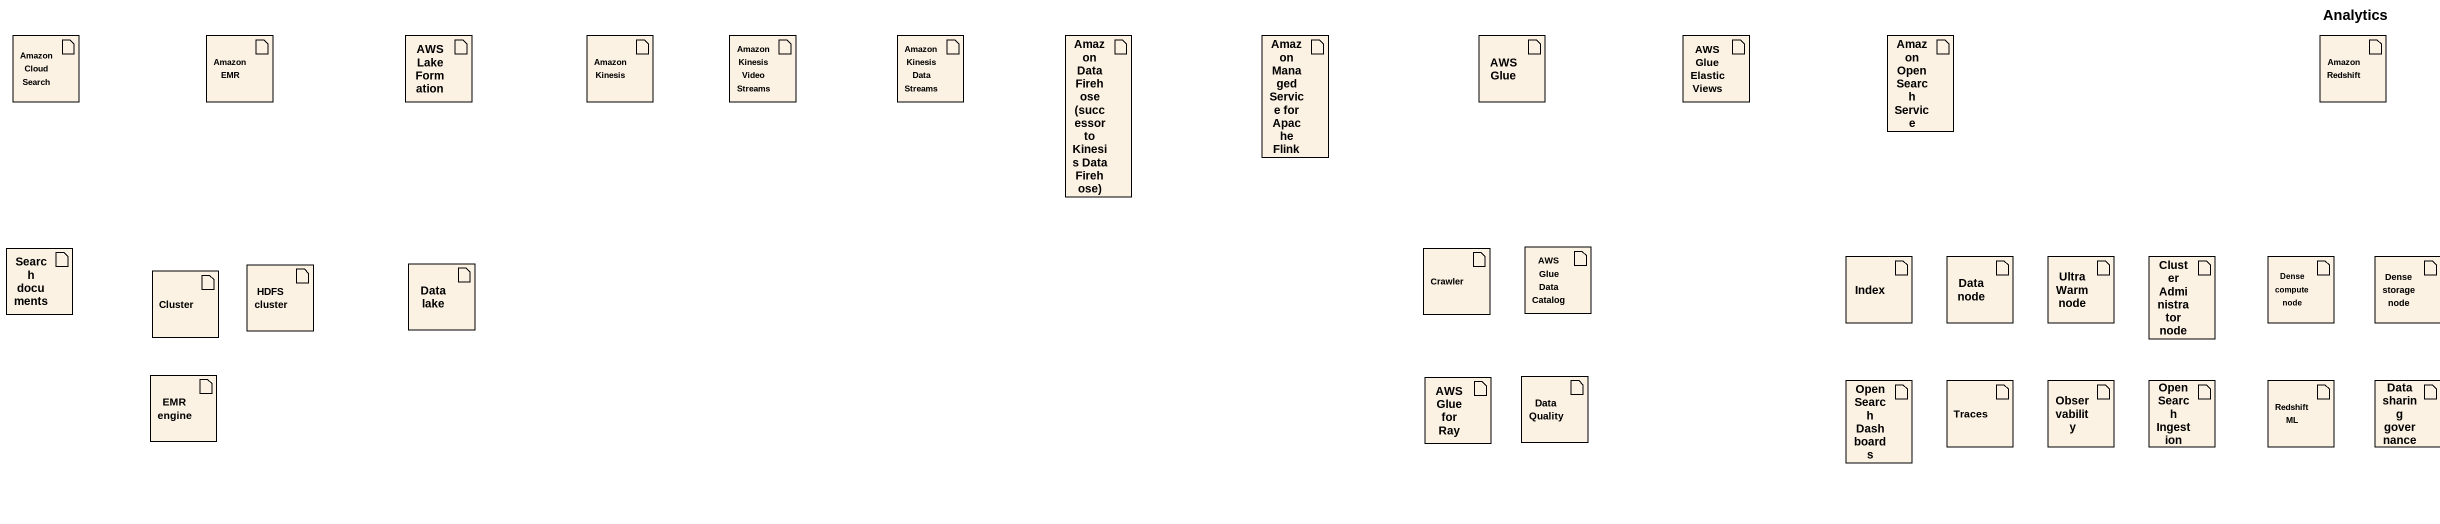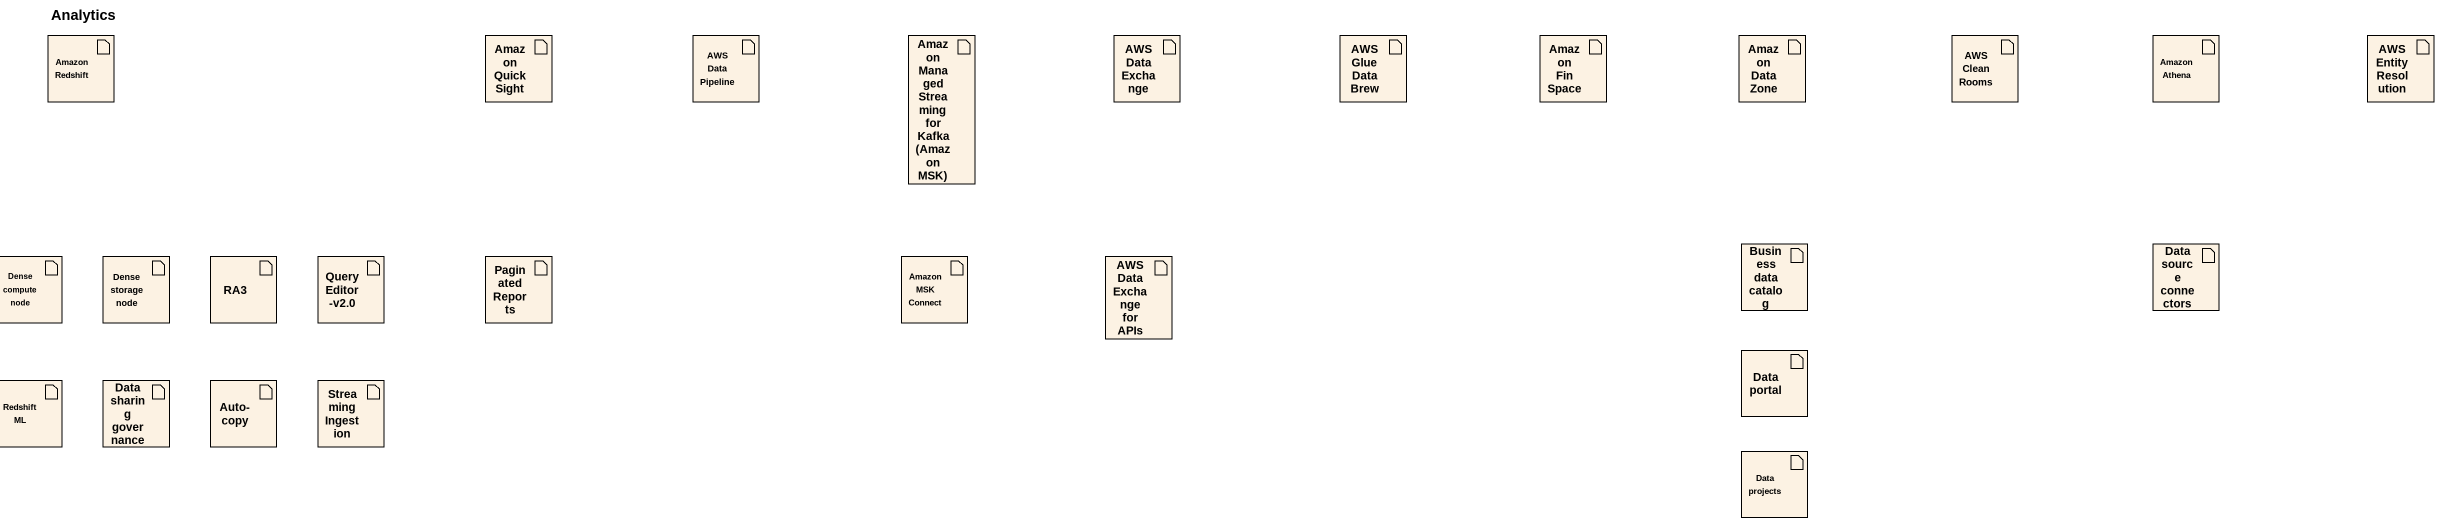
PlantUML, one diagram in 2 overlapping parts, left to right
@startuml
title Analytics
artifact "Amazon Cloud Search" as Amazon_Cloud_Search
artifact "Amazon EMR" as Amazon_EMR
artifact "AWS Lake Formation" as AWS_Lake_Formation
artifact "Amazon Kinesis" as Amazon_Kinesis
artifact "Amazon Kinesis Video Streams" as Amazon_Kinesis_Video_Streams
artifact "Amazon Kinesis Data Streams" as Amazon_Kinesis_Data_Streams
artifact "Amazon Data Firehose (successor to Kinesis Data Firehose)" as Amazon_Data_Firehose
artifact "Amazon Managed Service for Apache Flink" as Amazon_Managed_Service_for
artifact "AWS Glue" as AWS_Glue
artifact "AWS Glue Elastic Views" as AWS_Glue_Elastic_Views
artifact "Amazon OpenSearch Service" as Amazon_OpenSearch_Service
artifact "Amazon Redshift" as Amazon_Redshift
artifact "Amazon QuickSight" as Amazon_QuickSight
artifact "AWS Data Pipeline" as AWS_Data_Pipeline
artifact "Amazon Managed Streaming for Kafka (Amazon MSK)" as Amazon_Managed_Streaming
artifact "AWS Data Exchange" as AWS_Data_Exchange
artifact "AWS Glue DataBrew" as AWS_Glue_DataBrew
artifact "Amazon FinSpace" as Amazon_FinSpace
artifact "Amazon DataZone" as Amazon_DataZone
artifact "AWS Clean Rooms" as AWS_Clean_Rooms
artifact "Amazon Athena" as Amazon_Athena
artifact "AWS Entity Resolution" as AWS_Entity_Resolution
artifact "Search documents" as Search_documents
artifact Crawler
artifact "AWS Glue Data Catalog" as AWS_Glue_Data_Catalog
artifact Index
artifact "Data node" as Data_node
artifact "UltraWarm node" as UltraWarm_node
artifact "Cluster Administrator node" as Cluster_Administrator_node
artifact "Dense compute node" as Dense_compute_node
artifact "Dense storage node" as Dense_storage_node
artifact RA3
artifact "QueryEditor-v2.0" as QueryEditor_v2_0
artifact "Paginated Reports" as Paginated_Reports
artifact "Amazon MSK Connect" as Amazon_MSK_Connect
artifact "AWS Data Exchange for APIs" as AWS_Data_Exchange_for_APIs
artifact "Business data catalog" as Business_data_catalog
artifact "Data source connectors" as Data_source_connectors
artifact Cluster
artifact "HDFS cluster" as HDFS_cluster
artifact "Data lake" as Data_lake
artifact "Data portal" as Data_portal
artifact "EMR engine" as EMR_engine
artifact "AWS Glue for Ray" as AWS_Glue_for_Ray
artifact "Data Quality" as Data_Quality
artifact "OpenSearch Dashboards" as OpenSearch_Dashboards
artifact Traces
artifact Observability
artifact "OpenSearch Ingestion" as OpenSearch_Ingestion
artifact "Redshift ML" as Redshift_ML
artifact "Data sharing governance" as Data_sharing_governance
artifact "Auto-copy" as Auto_copy
artifact "Streaming Ingestion" as Streaming_Ingestion
artifact "Data projects" as Data_projects
@enduml
